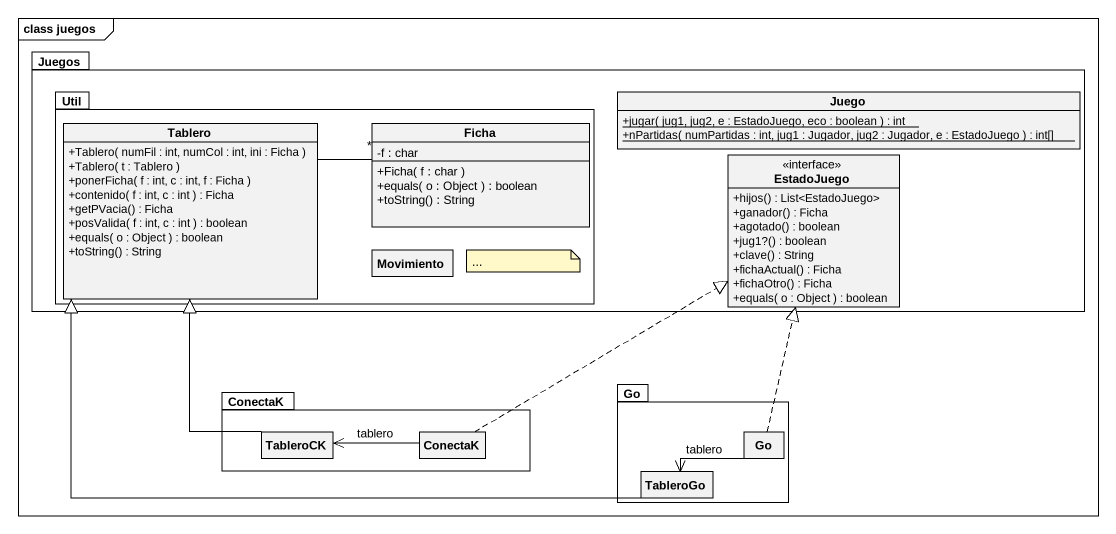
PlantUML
@startuml
mainframe class juegos
hide circle
hide empty members
skinparam classAttributeIconSize 0
package Juegos {
  package Util {
    class Tablero {
      +Tablero( numFil : int, numCol : int, ini : Ficha )
      +Tablero( t : Tablero )
      +ponerFicha( f : int, c : int, f : Ficha )
      +contenido( f : int, c : int ) : Ficha
      +getPVacia() : Ficha
      +posValida( f : int, c : int ) : boolean
      +equals( o : Object ) : boolean
      +toString() : String
    }
    class Ficha {
      -f : char
      +Ficha( f : char )
      +equals( o : Object ) : boolean
      +toString() : String
    }
    class Movimiento
  }
  class Juego {
    {static} +jugar( jug1, jug2, e : EstadoJuego, eco : boolean ) : int
    {static} +nPartidas( numPartidas : int, jug1 : Jugador, jug2 : Jugador, e : EstadoJuego ) : int[]
  }
  interface EstadoJuego {
    +hijos() : List<EstadoJuego>
    +ganador() : Ficha
    +agotado() : boolean
    +jug1?() : boolean
    +clave() : String
    +fichaActual() : Ficha
    +fichaOtro() : Ficha
    +equals( o : Object ) : boolean
  }
}
package ConectaK {
  class TableroCK
  class "ConectaK" as ConectaK_2
}
package Go {
  class "Go" as Go_2
  class TableroGo
}
Tablero -right- "*" Ficha
TableroCK -up-|> Tablero
ConectaK_2 .right.|> EstadoJuego
ConectaK_2 -left-> TableroCK : tablero
Go_2 .up.|> EstadoJuego
Go_2 -left-> TableroGo : tablero
TableroGo -left-|> Tablero
note as N1
  ~...
end note
@enduml
